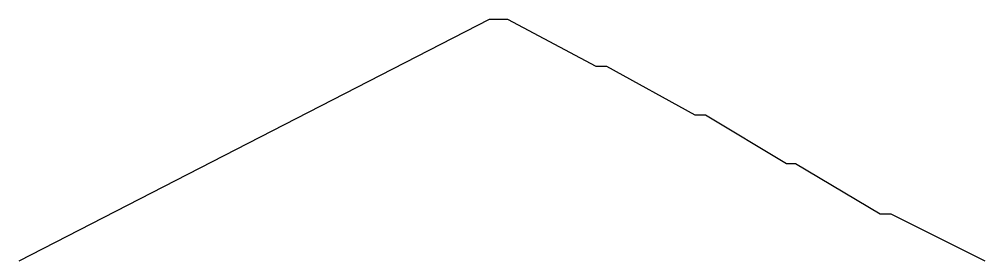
# Model space of a CAD drawing. Header units: metres. Extents: x 0 to 648, y 0 to 162.
import ezdxf

# ---------------------------------------------------------------- set-up
doc = ezdxf.new("R2010")
doc.units = ezdxf.units.M

msp = doc.modelspace()

# ---------------------------------------------------------------- linework, layer by layer
msp.add_lwpolyline([(0, 0), (315.5, 162), (327.6, 162), (386.9, 130.6), (394.1, 130.6), (453.4, 97.9), (460.6, 97.9), (515, 65.3), (521.1, 65.3), (577.9, 31.4), (585.1, 31.4), (648, 0)])

doc.saveas('drawing.dxf')
